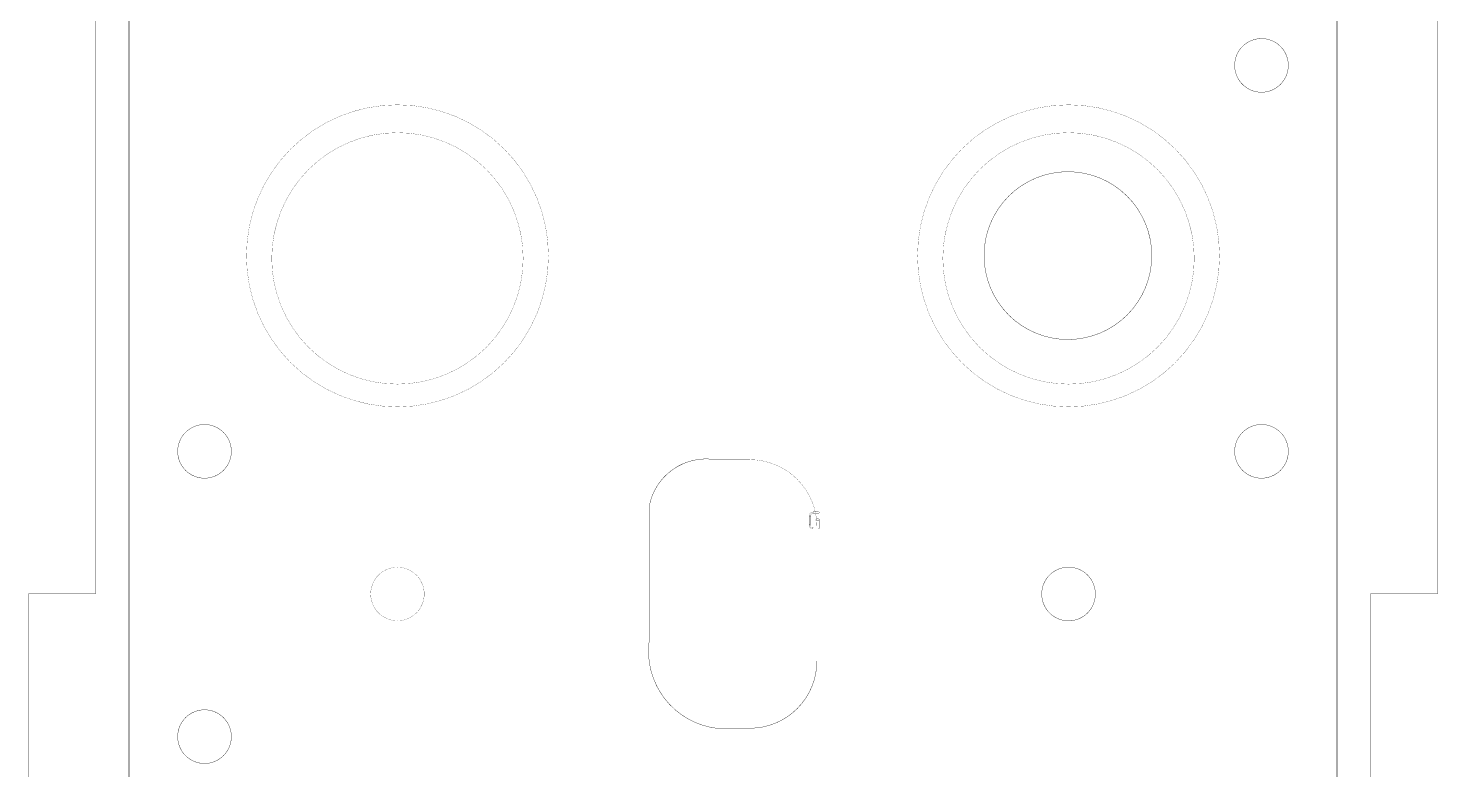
# Model space of a CAD drawing. Extents: x -6 to 78, y -6 to 158.
# Drawn here: x -5.7 to 78.3, y 65.4 to 109.6 of the extents above; entities that cross this region are included whole.
import ezdxf

# ---------------------------------------------------------------- set-up
doc = ezdxf.new("R2010")
doc.units = 0
doc.layers.add('20', color=31, linetype='CONTINUOUS')
doc.layers.add('48', color=253, linetype='CONTINUOUS')

msp = doc.modelspace()

# ---------------------------------------------------------------- linework, layer by layer
at = {"layer": '20', "const_width": 0.01}
for points in [[(0.356, -0.051), (0.356, 150.038)], [(72.365, 150.038), (72.365, -0.051)]]:
    msp.add_lwpolyline(points, dxfattribs=at)
for points in [[(16.331, 88.395, 1), (16.331, 103.381, 1), (16.331, 88.395)], [(56.331, 88.395, 1), (56.331, 103.381, 1), (56.331, 88.395)]]:
    msp.add_lwpolyline(points, format="xyb", dxfattribs=at)
at = {"layer": '48', "const_width": 0.01}
for points in [[(-1.674, 157.888), (-1.674, 75.888)], [(-1.664, 75.888), (-1.664, 157.888)], [(78.326, 153.888), (78.326, 75.888)], [(78.336, 75.888), (78.336, 153.888)], [(0.2883, 150.0544), (0.2883, 0.0544)], [(0.2983, 0.0544), (0.2983, 150.0544)], [(0.3021, 0.0718), (0.3021, 150.0693)], [(72.2883, 150.0544), (72.2883, 0.0544)], [(72.2983, 0.0544), (72.2983, 150.0544)], [(72.3021, 150.0693), (72.3021, 0.0743)], [(37.331, 83.893), (35.331, 83.893)], [(35.331, 83.883), (37.331, 83.883)], [(31.326, 81.079), (31.326, 73.079)], [(31.336, 73.079), (31.336, 81.079)], [(41.4322, 80.78), (41.1189, 80.78)], [(41.1189, 80.7038), (41.4322, 80.7038)], [(40.872, 80.5331), (40.872, 80.0109)], [(40.9482, 80.0109), (40.9482, 80.5331)], [(41.4322, 79.8402), (41.1189, 79.8402)], [(41.4322, 80.3623), (41.2756, 80.3623)], [(41.2756, 80.2861), (41.4322, 80.2861)], [(41.336, 71.888), (41.336, 79.888)], [(41.3941, 80.3242), (41.3941, 79.8021)], [(41.4703, 79.8021), (41.4703, 80.3242)], [(41.1189, 79.764), (41.4322, 79.764)], [(-5.674, 75.888), (-5.674, -2.112)], [(-1.669, 75.893), (-5.669, 75.893)], [(-5.669, 75.883), (-1.669, 75.883)], [(-5.664, -2.112), (-5.664, 75.888)], [(74.326, 75.888), (74.326, -6.112)], [(78.331, 75.893), (74.331, 75.893)], [(74.331, 75.883), (78.331, 75.883)], [(74.336, -6.112), (74.336, 75.888)], [(35.3316, 67.893), (35.331, 67.893)], [(35.331, 67.883), (37.331, 67.883)], [(37.331, 67.893), (35.3316, 67.893)]]:
    msp.add_lwpolyline(points, dxfattribs=at)
at = {"layer": '48'}
for points, const_width in [([(67.831, 105.783, 1), (67.831, 108.993, 1), (67.831, 105.783)], 0.01), ([(67.831, 105.793, 1), (67.831, 108.983, 1), (67.831, 105.793)], 0.01), ([(16.33, 105.04, 1), (16.33, 87.04)], 0.01), ([(16.33, 87.04, 1), (16.33, 105.04)], 0.01), ([(16.33, 105.0425, 1), (16.33, 105.0375)], 0.005), ([(16.33, 105.0375, 1), (16.33, 105.0425)], 0.005), ([(56.33, 105.04, 1), (56.33, 87.04)], 0.01), ([(56.33, 87.04, 1), (56.33, 105.04)], 0.01), ([(56.33, 105.0425, 1), (56.33, 105.0375)], 0.005), ([(56.33, 105.0375, 1), (56.33, 105.0425)], 0.005), ([(56.2933, 91.0494, 1), (56.2933, 101.0594, 1), (56.2933, 91.0494)], 0.01), ([(56.2933, 91.0594, 1), (56.2933, 101.0494, 1), (56.2933, 91.0594)], 0.01), ([(16.33, 87.0425, 1), (16.33, 87.0375)], 0.005), ([(16.33, 87.0375, 1), (16.33, 87.0425)], 0.005), ([(56.33, 87.0425, 1), (56.33, 87.0375)], 0.005), ([(56.33, 87.0375, 1), (56.33, 87.0425)], 0.005), ([(4.831, 82.783, 1), (4.831, 85.993, 1), (4.831, 82.783)], 0.01), ([(4.831, 82.793, 1), (4.831, 85.983, 1), (4.831, 82.793)], 0.01), ([(67.831, 82.783, 1), (67.831, 85.993, 1), (67.831, 82.783)], 0.01), ([(67.831, 82.793, 1), (67.831, 85.983, 1), (67.831, 82.793)], 0.01), ([(35.3319, 83.8929, 0.4142), (31.3261, 81.0799)], 0.01), ([(35.3301, 83.8831, 0.4142), (31.3359, 81.0781)], 0.01), ([(35.331, 83.893, 1), (35.331, 83.883)], 0.01), ([(35.3301, 83.8831, 1), (35.3319, 83.8929)], 0.01), ([(35.3306, 83.8856, 1), (35.3296, 83.8806)], 0.005), ([(35.331, 83.8955, 1), (35.331, 83.8905)], 0.005), ([(35.331, 83.8855, 1), (35.331, 83.8805)], 0.005), ([(35.3324, 83.8954, 1), (35.3314, 83.8904)], 0.005), ([(35.3297, 83.8806, 1), (35.3305, 83.8856)], 0.005), ([(35.331, 83.8905, 1), (35.331, 83.8955)], 0.005), ([(35.331, 83.8805, 1), (35.331, 83.8855)], 0.005), ([(35.3315, 83.8904, 1), (35.3323, 83.8954)], 0.005), ([(37.331, 83.893, 1), (37.331, 83.883)], 0.01), ([(37.331, 83.883, 1), (37.331, 83.893)], 0.01), ([(37.331, 83.8955, 1), (37.331, 83.8905)], 0.005), ([(41.336, 79.888, 0.4142), (37.331, 83.893)], 0.01), ([(37.331, 83.8955, 1), (37.331, 83.8905)], 0.005), ([(37.331, 83.8855, 1), (37.331, 83.8805)], 0.005), ([(37.331, 83.8905, 1), (37.331, 83.8955)], 0.005), ([(37.331, 83.8905, 1), (37.331, 83.8955)], 0.005), ([(37.331, 83.8805, 1), (37.331, 83.8855)], 0.005), ([(37.331, 83.8805, 1), (37.331, 83.8855)], 0.005), ([(31.336, 81.079, 1), (31.326, 81.079)], 0.01), ([(31.3261, 81.0799, 1), (31.3359, 81.0781)], 0.01), ([(31.3285, 81.079, 1), (31.3235, 81.079)], 0.005), ([(31.3235, 81.079, 1), (31.3285, 81.079)], 0.005), ([(31.3286, 81.0794, 1), (31.3236, 81.0804)], 0.005), ([(31.3236, 81.0803, 1), (31.3286, 81.0795)], 0.005), ([(31.3384, 81.0776, 1), (31.3334, 81.0786)], 0.005), ([(31.3334, 81.0785, 1), (31.3384, 81.0777)], 0.005), ([(31.3385, 81.079, 1), (31.3335, 81.079)], 0.005), ([(31.3335, 81.079, 1), (31.3385, 81.079)], 0.005), ([(41.1189, 80.78, 0.4142), (40.872, 80.5331)], 0.01), ([(41.1189, 80.7038, 0.4142), (40.9482, 80.5331)], 0.01), ([(41.1189, 80.78, 1), (41.1189, 80.7038)], 0.01), ([(41.1189, 80.7038, 1), (41.1189, 80.78)], 0.01), ([(41.1189, 80.7825, 1), (41.1189, 80.7775)], 0.005), ([(41.1189, 80.7825, 1), (41.1189, 80.7775)], 0.005), ([(41.1189, 80.7063, 1), (41.1189, 80.7013)], 0.005), ([(41.1189, 80.7063, 1), (41.1189, 80.7013)], 0.005), ([(41.1189, 80.7775, 1), (41.1189, 80.7825)], 0.005), ([(41.1189, 80.7775, 1), (41.1189, 80.7825)], 0.005), ([(41.1189, 80.7013, 1), (41.1189, 80.7063)], 0.005), ([(41.1189, 80.7013, 1), (41.1189, 80.7063)], 0.005), ([(41.4322, 80.7038, 1), (41.4322, 80.78)], 0.01), ([(41.4322, 80.7825, 1), (41.4322, 80.7775)], 0.005), ([(41.4322, 80.7063, 1), (41.4322, 80.7013)], 0.005), ([(41.4322, 80.7775, 1), (41.4322, 80.7825)], 0.005), ([(41.4322, 80.7013, 1), (41.4322, 80.7063)], 0.005), ([(40.9482, 80.5331, 1), (40.872, 80.5331)], 0.01), ([(40.8745, 80.5331, 1), (40.8695, 80.5331)], 0.005), ([(40.872, 80.5331, 1), (40.9482, 80.5331)], 0.01), ([(40.8745, 80.5331, 1), (40.8695, 80.5331)], 0.005), ([(40.8695, 80.5331, 1), (40.8745, 80.5331)], 0.005), ([(40.8695, 80.5331, 1), (40.8745, 80.5331)], 0.005), ([(40.9482, 80.0109, 1), (40.872, 80.0109)], 0.01), ([(40.872, 80.0109, 0.4142), (41.1189, 79.764)], 0.01), ([(40.8745, 80.0109, 1), (40.8695, 80.0109)], 0.005), ([(40.872, 80.0109, 1), (40.9482, 80.0109)], 0.01), ([(40.8745, 80.0109, 1), (40.8695, 80.0109)], 0.005), ([(40.8695, 80.0109, 1), (40.8745, 80.0109)], 0.005), ([(40.8695, 80.0109, 1), (40.8745, 80.0109)], 0.005), ([(40.9507, 80.5331, 1), (40.9457, 80.5331)], 0.005), ([(40.9507, 80.5331, 1), (40.9457, 80.5331)], 0.005), ([(40.9457, 80.5331, 1), (40.9507, 80.5331)], 0.005), ([(40.9457, 80.5331, 1), (40.9507, 80.5331)], 0.005), ([(40.9482, 80.0109, 0.4142), (41.1189, 79.8402)], 0.01), ([(40.9507, 80.0109, 1), (40.9457, 80.0109)], 0.005), ([(40.9507, 80.0109, 1), (40.9457, 80.0109)], 0.005), ([(40.9457, 80.0109, 1), (40.9507, 80.0109)], 0.005), ([(40.9457, 80.0109, 1), (40.9507, 80.0109)], 0.005), ([(41.1189, 79.8402, 1), (41.1189, 79.764)], 0.01), ([(41.1189, 79.8427, 1), (41.1189, 79.8377)], 0.005), ([(41.1189, 79.764, 1), (41.1189, 79.8402)], 0.01), ([(41.1189, 79.8427, 1), (41.1189, 79.8377)], 0.005), ([(41.1189, 79.8377, 1), (41.1189, 79.8427)], 0.005), ([(41.1189, 79.8377, 1), (41.1189, 79.8427)], 0.005), ([(41.2756, 80.3623, 1), (41.2756, 80.2861)], 0.01), ([(41.2756, 80.3648, 1), (41.2756, 80.3598)], 0.005), ([(41.2756, 80.2886, 1), (41.2756, 80.2836)], 0.005), ([(41.2756, 80.3598, 1), (41.2756, 80.3648)], 0.005), ([(41.2756, 80.2836, 1), (41.2756, 80.2886)], 0.005), ([(41.3385, 79.888, 1), (41.3335, 79.888)], 0.005), ([(41.3335, 79.888, 1), (41.3385, 79.888)], 0.005), ([(41.4703, 80.3242, 1), (41.3941, 80.3242)], 0.01), ([(41.3966, 80.3242, 1), (41.3916, 80.3242)], 0.005), ([(41.3916, 80.3242, 1), (41.3966, 80.3242)], 0.005), ([(41.4703, 80.3242, 0.4142), (41.4322, 80.3623)], 0.01), ([(41.4322, 80.3648, 1), (41.4322, 80.3598)], 0.005), ([(41.4322, 80.2861, 0.4142), (41.4703, 80.3242)], 0.01), ([(41.4322, 80.2886, 1), (41.4322, 80.2836)], 0.005), ([(41.4322, 79.764, 1), (41.4322, 79.8402)], 0.01), ([(41.4322, 79.8427, 1), (41.4322, 79.8377)], 0.005), ([(41.4322, 80.3598, 1), (41.4322, 80.3648)], 0.005), ([(41.4322, 80.2836, 1), (41.4322, 80.2886)], 0.005), ([(41.4322, 79.8377, 1), (41.4322, 79.8427)], 0.005), ([(41.4728, 80.3242, 1), (41.4678, 80.3242)], 0.005), ([(41.4728, 80.3242, 1), (41.4678, 80.3242)], 0.005), ([(41.4678, 80.3242, 1), (41.4728, 80.3242)], 0.005), ([(41.4678, 80.3242, 1), (41.4728, 80.3242)], 0.005), ([(41.1189, 79.7665, 1), (41.1189, 79.7615)], 0.005), ([(41.1189, 79.7665, 1), (41.1189, 79.7615)], 0.005), ([(41.1189, 79.7615, 1), (41.1189, 79.7665)], 0.005), ([(41.1189, 79.7615, 1), (41.1189, 79.7665)], 0.005), ([(41.3941, 79.8021, 0.4142), (41.4322, 79.764)], 0.01), ([(41.3966, 79.8021, 1), (41.3916, 79.8021)], 0.005), ([(41.3916, 79.8021, 1), (41.3966, 79.8021)], 0.005), ([(41.4322, 79.764, 0.4142), (41.4703, 79.8021)], 0.01), ([(41.4322, 79.7665, 1), (41.4322, 79.7615)], 0.005), ([(41.4322, 79.7665, 1), (41.4322, 79.7615)], 0.005), ([(41.4322, 79.7615, 1), (41.4322, 79.7665)], 0.005), ([(41.4322, 79.7615, 1), (41.4322, 79.7665)], 0.005), ([(41.4728, 79.8021, 1), (41.4678, 79.8021)], 0.005), ([(41.4678, 79.8021, 1), (41.4728, 79.8021)], 0.005), ([(16.331, 74.293, 1), (16.331, 77.483, 1), (16.331, 74.293)], 0.01), ([(56.331, 74.283, 1), (56.331, 77.493, 1), (56.331, 74.283)], 0.01), ([(56.331, 74.293, 1), (56.331, 77.483, 1), (56.331, 74.293)], 0.01), ([(-5.669, 75.893, 0.4142), (-5.674, 75.888)], 0.01), ([(-5.669, 75.893, 1), (-5.669, 75.883)], 0.01), ([(-5.6715, 75.888, 1), (-5.6765, 75.888)], 0.005), ([(-5.6765, 75.888, 1), (-5.6715, 75.888)], 0.005), ([(-5.664, 75.888, 0.4142), (-5.669, 75.893)], 0.01), ([(-5.669, 75.8955, 1), (-5.669, 75.8905)], 0.005), ([(-5.669, 75.8955, 1), (-5.669, 75.8905)], 0.005), ([(-5.669, 75.8855, 1), (-5.669, 75.8805)], 0.005), ([(-5.669, 75.8905, 1), (-5.669, 75.8955)], 0.005), ([(-5.669, 75.8905, 1), (-5.669, 75.8955)], 0.005), ([(-5.669, 75.8805, 1), (-5.669, 75.8855)], 0.005), ([(-5.6615, 75.888, 1), (-5.6665, 75.888)], 0.005), ([(-5.6665, 75.888, 1), (-5.6615, 75.888)], 0.005), ([(-1.674, 75.888, 1), (-1.664, 75.888)], 0.01), ([(-1.6715, 75.888, 1), (-1.6765, 75.888)], 0.005), ([(-1.6765, 75.888, 1), (-1.6715, 75.888)], 0.005), ([(-1.664, 75.888, 0.4142), (-1.669, 75.893)], 0.01), ([(-1.669, 75.8955, 1), (-1.669, 75.8905)], 0.005), ([(-1.669, 75.883, 0.4142), (-1.664, 75.888)], 0.01), ([(-1.669, 75.8855, 1), (-1.669, 75.8805)], 0.005), ([(-1.669, 75.8905, 1), (-1.669, 75.8955)], 0.005), ([(-1.669, 75.8805, 1), (-1.669, 75.8855)], 0.005), ([(-1.6615, 75.888, 1), (-1.6665, 75.888)], 0.005), ([(-1.6615, 75.888, 1), (-1.6665, 75.888)], 0.005), ([(-1.6665, 75.888, 1), (-1.6615, 75.888)], 0.005), ([(-1.6665, 75.888, 1), (-1.6615, 75.888)], 0.005), ([(74.331, 75.893, 0.4142), (74.326, 75.888)], 0.01), ([(74.336, 75.888, 1), (74.326, 75.888)], 0.01), ([(74.326, 75.888, 0.4142), (74.331, 75.883)], 0.01), ([(74.3285, 75.888, 1), (74.3235, 75.888)], 0.005), ([(74.3285, 75.888, 1), (74.3235, 75.888)], 0.005), ([(74.3235, 75.888, 1), (74.3285, 75.888)], 0.005), ([(74.3235, 75.888, 1), (74.3285, 75.888)], 0.005), ([(74.331, 75.8955, 1), (74.331, 75.8905)], 0.005), ([(74.331, 75.8855, 1), (74.331, 75.8805)], 0.005), ([(74.331, 75.8905, 1), (74.331, 75.8955)], 0.005), ([(74.331, 75.8805, 1), (74.331, 75.8855)], 0.005), ([(74.3385, 75.888, 1), (74.3335, 75.888)], 0.005), ([(74.3335, 75.888, 1), (74.3385, 75.888)], 0.005), ([(78.326, 75.888, 0.4142), (78.331, 75.883)], 0.01), ([(78.3285, 75.888, 1), (78.3235, 75.888)], 0.005), ([(78.3235, 75.888, 1), (78.3285, 75.888)], 0.005), ([(78.331, 75.883, 1), (78.331, 75.893)], 0.01), ([(78.331, 75.8955, 1), (78.331, 75.8905)], 0.005), ([(78.331, 75.883, 0.4142), (78.336, 75.888)], 0.01), ([(78.331, 75.8855, 1), (78.331, 75.8805)], 0.005), ([(78.331, 75.8855, 1), (78.331, 75.8805)], 0.005), ([(78.331, 75.8905, 1), (78.331, 75.8955)], 0.005), ([(78.331, 75.8805, 1), (78.331, 75.8855)], 0.005), ([(78.331, 75.8805, 1), (78.331, 75.8855)], 0.005), ([(78.3385, 75.888, 1), (78.3335, 75.888)], 0.005), ([(78.3335, 75.888, 1), (78.3385, 75.888)], 0.005), ([(31.326, 73.0796, 0.4142), (35.3304, 67.883)], 0.01), ([(31.336, 73.0784, 0.4142), (35.3316, 67.893)], 0.01), ([(31.336, 73.0784, 1), (31.326, 73.0796)], 0.01), ([(31.3285, 73.0793, 1), (31.3235, 73.0799)], 0.005), ([(31.326, 73.079, 1), (31.336, 73.079)], 0.01), ([(31.3285, 73.079, 1), (31.3235, 73.079)], 0.005), ([(31.3235, 73.0799, 1), (31.3285, 73.0793)], 0.005), ([(31.3235, 73.079, 1), (31.3285, 73.079)], 0.005), ([(31.3385, 73.079, 1), (31.3335, 73.079)], 0.005), ([(31.3385, 73.0781, 1), (31.3335, 73.0787)], 0.005), ([(31.3335, 73.079, 1), (31.3385, 73.079)], 0.005), ([(31.3335, 73.0787, 1), (31.3385, 73.0781)], 0.005), ([(37.331, 67.883, 0.4142), (41.336, 71.888)], 0.01), ([(37.331, 67.893, 0.4142), (41.326, 71.888)], 0.01), ([(41.336, 71.888, 1), (41.326, 71.888)], 0.01), ([(41.3285, 71.888, 1), (41.3235, 71.888)], 0.005), ([(41.326, 71.888, 1), (41.336, 71.888)], 0.01), ([(41.3285, 71.888, 1), (41.3235, 71.888)], 0.005), ([(41.3235, 71.888, 1), (41.3285, 71.888)], 0.005), ([(41.3385, 71.888, 1), (41.3335, 71.888)], 0.005), ([(41.3385, 71.888, 1), (41.3335, 71.888)], 0.005), ([(41.3335, 71.888, 1), (41.3385, 71.888)], 0.005), ([(41.3335, 71.888, 1), (41.3385, 71.888)], 0.005), ([(4.831, 65.783, 1), (4.831, 68.993, 1), (4.831, 65.783)], 0.01), ([(4.831, 65.793, 1), (4.831, 68.983, 1), (4.831, 65.793)], 0.01), ([(35.331, 67.893, 1), (35.331, 67.883)], 0.01), ([(35.3304, 67.883, 1), (35.3316, 67.893)], 0.01), ([(35.3307, 67.8855, 1), (35.3301, 67.8805)], 0.005), ([(35.331, 67.8955, 1), (35.331, 67.8905)], 0.005), ([(35.331, 67.8855, 1), (35.331, 67.8805)], 0.005), ([(35.3316, 67.8955, 1), (35.3316, 67.8905)], 0.005), ([(35.3319, 67.8955, 1), (35.3313, 67.8905)], 0.005), ([(35.3301, 67.8805, 1), (35.3307, 67.8855)], 0.005), ([(35.331, 67.8905, 1), (35.331, 67.8955)], 0.005), ([(35.331, 67.8805, 1), (35.331, 67.8855)], 0.005), ([(35.3313, 67.8905, 1), (35.3319, 67.8955)], 0.005), ([(35.3316, 67.8905, 1), (35.3316, 67.8955)], 0.005), ([(37.331, 67.893, 1), (37.331, 67.883)], 0.01), ([(37.331, 67.8955, 1), (37.331, 67.8905)], 0.005), ([(37.331, 67.883, 1), (37.331, 67.893)], 0.01), ([(37.331, 67.8955, 1), (37.331, 67.8905)], 0.005), ([(37.331, 67.8855, 1), (37.331, 67.8805)], 0.005), ([(37.331, 67.8855, 1), (37.331, 67.8805)], 0.005), ([(37.331, 67.8905, 1), (37.331, 67.8955)], 0.005), ([(37.331, 67.8905, 1), (37.331, 67.8955)], 0.005), ([(37.331, 67.8805, 1), (37.331, 67.8855)], 0.005), ([(37.331, 67.8805, 1), (37.331, 67.8855)], 0.005)]:
    msp.add_lwpolyline(points, format="xyb", dxfattribs=dict(at, const_width=const_width))

doc.saveas('drawing.dxf')
